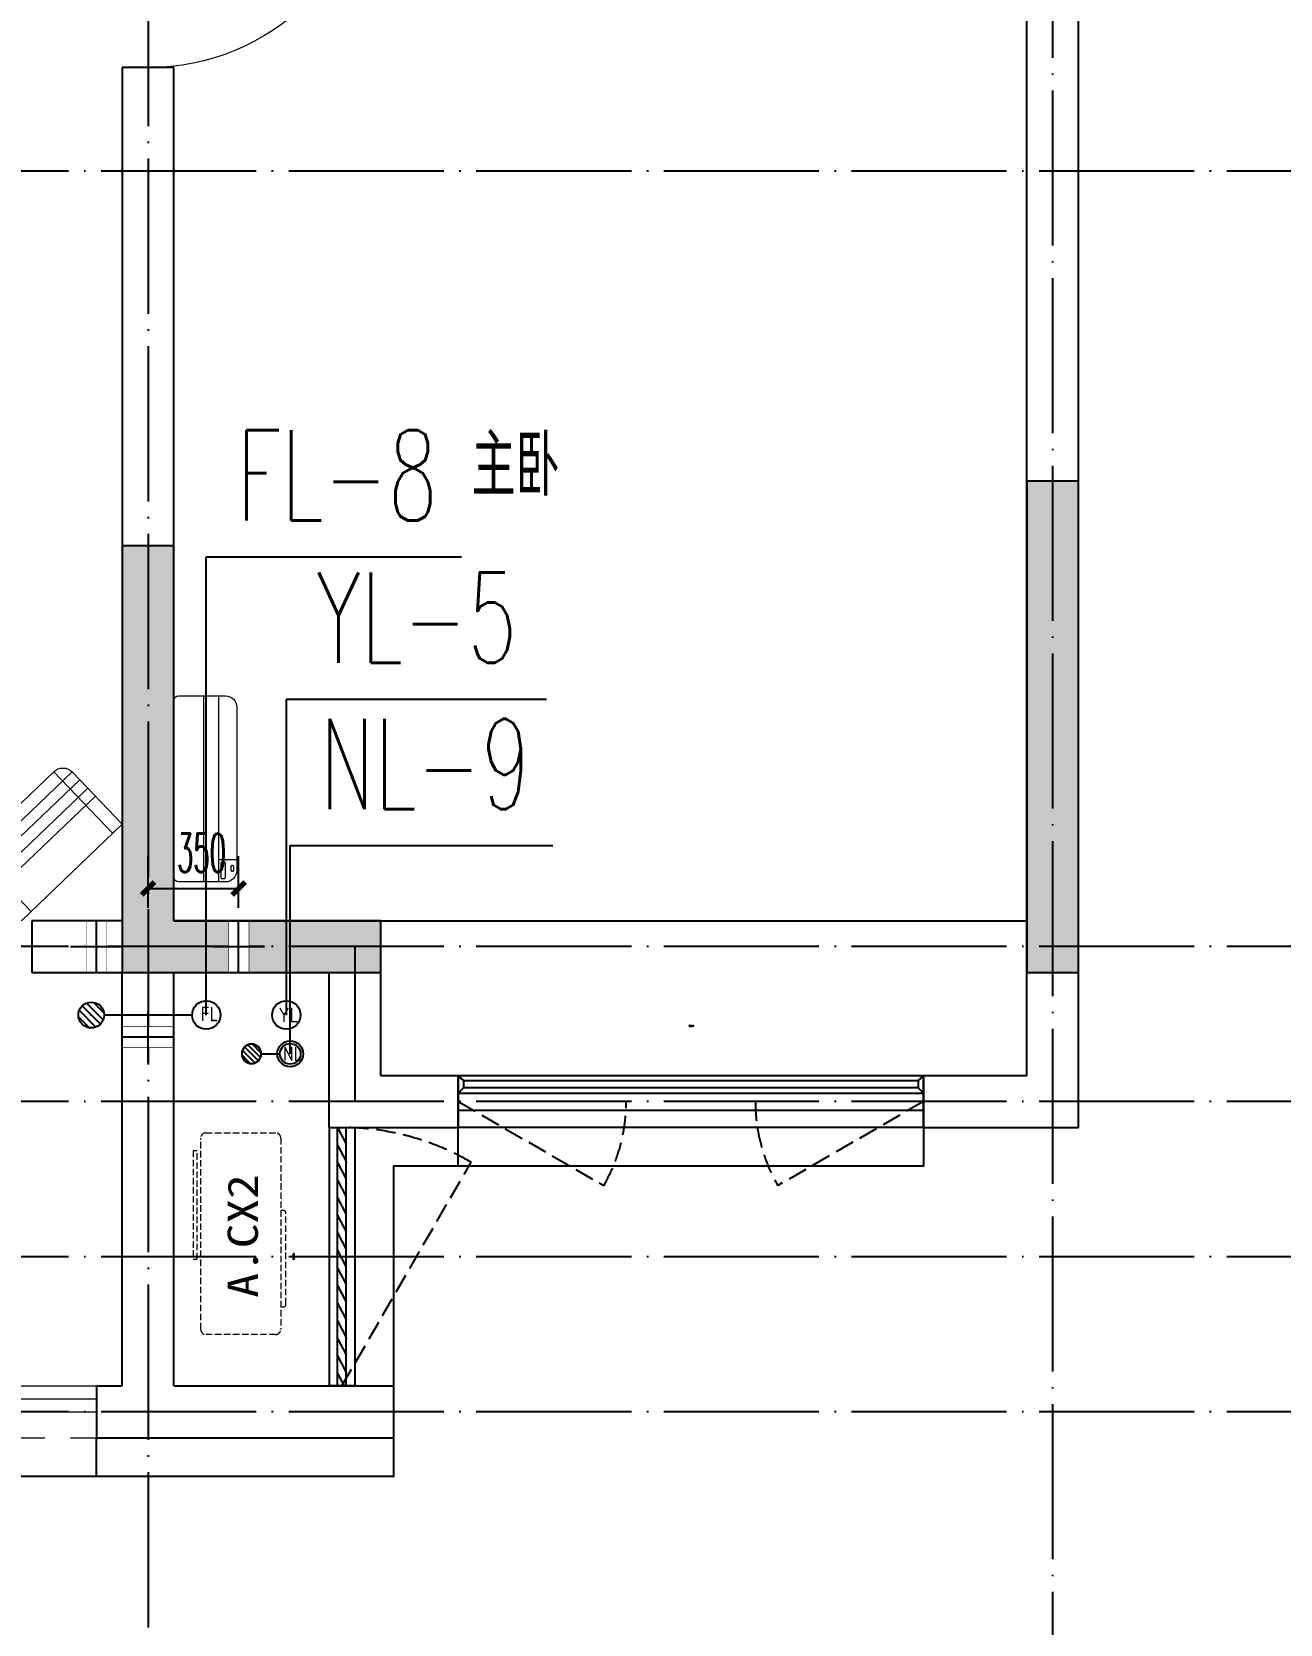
# Model space of a CAD drawing. Extents: x 27938 to 1507990, y 110129 to 923079.
# Drawn here: x 873967 to 878797, y 440211 to 446371 of the extents above; entities that cross this region are included whole.
import ezdxf

# ---------------------------------------------------------------- set-up
doc = ezdxf.new("R2010")
doc.units = 0
doc.header["$LTSCALE"] = 1000
doc.header["$MEASUREMENT"] = 0
doc.linetypes.add('DASH', pattern=[0.35, 0.25, -0.1])
doc.linetypes.add('DOTE', pattern=[2.42, 2, -0.2, 0.02, -0.2])
for name, color, linetype in [('3-栏杆1', 135, 'Continuous'), ('3.5方案汇报，与郭总、侯月琴确定户型_t8$0$2020.03.04 -1安徽标准化洋房户型(UA）_t8_t8$0$看线', 154, 'Continuous'), ('COLUMN', 9, 'Continuous'), ('DIM_凝结', 150, 'Continuous'), ('DIM_废水', 31, 'Continuous'), ('DIM_雨水', 4, 'Continuous'), ('DOTE', 1, 'Continuous'), ('EQUIP_地漏', 7, 'Continuous'), ('LVTRY', 6, 'Continuous'), ('PUB_HATCH', 8, 'Continuous'), ('PUB_TEXT', 4, 'Continuous'), ('VPIPE-凝结', 150, 'N'), ('VPIPE-废水', 31, 'Continuous'), ('VPIPE-雨水', 4, 'Y'), ('WALL', 9, 'Continuous'), ('WINDOW', 4, 'Continuous'), ('WINDOW_TEXT', 7, 'Continuous'), ('机电标识类', 1, 'Continuous'), ('看线', 251, 'Continuous')]:
    doc.layers.add(name, color=color, linetype=linetype)
for name, color, linetype, lineweight in [('平面-栏杆', 135, 'Continuous', 15), ('平面-看线', 45, 'Continuous', 15), ('平面-空调室内机', 176, 'Continuous', 9), ('平面-空调预留孔', 173, 'Continuous', 15), ('空调', 76, 'Continuous', 13)]:
    doc.layers.add(name, color=color, linetype=linetype, lineweight=lineweight)
doc.styles.add('_TCH_DIM_T3', font='SIMPLEX.shx', dxfattribs={"width": 0.494118, "bigfont": 'GBCBIG.shx'})
doc.styles.add('_TCH_WINDOW', font='SIMPLEX.shx', dxfattribs={"width": 0.7, "height": 3.5, "bigfont": 'GBCBIG.shx'})
doc.styles.add('_TWT_SERIAL', font='SIMPLEX', dxfattribs={"width": 0.8, "height": 3.5, "bigfont": 'HZTXT'})
doc.styles.get("Standard").update_dxf_attribs({"font": 'gbenor.shx', "bigfont": 'gbcbig.shx'})
doc.styles.add('黑体', font='simhei.ttf')
doc.linetypes.add('N', pattern='A,3,-0.2,["N",Standard,S=0.25,R=0,X=-0.1,Y=-0.115],-0.2', length=3.4)
doc.linetypes.add('Y', pattern='A,3,-0.2,["Y",Standard,S=0.25,R=0,X=-0.1,Y=-0.115],-0.2', length=3.4)
doc.dimstyles.new('_TCH_ARCH&&50', dxfattribs={"dimtxt": 148.75, "dimasz": 50, "dimexe": 125, "dimexo": 150, "dimgap": 63.125, "dimtad": 1, "dimdec": 0, "dimzin": 0, "dimdsep": 46, "dimtxsty": '_TCH_DIM_T3', "dimblk": 'ARCHTICK', "dimcen": 0.09, "dimclrt": 4, "dimazin": 2, "dimtfac": 1, "dimtdec": 0, "dimtix": 1, "dimtmove": 2, "dimatfit": 3, "dimfxl": 100, "dimtolj": 1, "dimtzin": 0, "dimarcsym": 0})

# ---------------------------------------------------------------- blocks, each defined once
blk = doc.blocks.new('GDGDGDSDA')
at = {"layer": 'DOTE', "color": 0, "linetype": 'DOTE', "ltscale": 0.3}
for p, q in [((469334.8, 376108.3), (469334.8, 359558.3)), ((465834.8, 367858.3), (465834.8, 359558.3)), ((471334.8, 366358.3), (417334.8, 366358.3)), ((471334.8, 363358.3), (417334.8, 363358.3)), ((466634.8, 363358.3), (466634.8, 362758.3)), ((471334.8, 362758.3), (417334.8, 362758.3)), ((471334.8, 362158.3), (417334.8, 362158.3)), ((471334.8, 361558.3), (417334.8, 361558.3))]:
    blk.add_line(p, q, dxfattribs=at)
blk = doc.blocks.new('GFDGFSDFGD')
at = {"layer": 'PUB_HATCH'}
for points in [[(470716.6, 367423.7), (470516.6, 367423.7), (470516.6, 365523.7), (470716.6, 365523.7)], [(468016.6, 365523.7), (468016.6, 365723.7), (467216.6, 365723.7), (467216.6, 367173.7), (467016.6, 367173.7), (467016.6, 365523.7)]]:
    blk.add_hatch(color=0, dxfattribs=at).paths.add_polyline_path(points)
at = {"layer": 'COLUMN', "color": 0}
for p, q in [((470716.6, 367423.7), (470516.6, 367423.7)), ((470516.6, 367423.7), (470516.6, 365523.7)), ((470716.6, 365523.7), (470716.6, 367423.7)), ((467216.6, 367173.7), (467016.6, 367173.7)), ((467016.6, 367173.7), (467016.6, 365523.7)), ((467216.6, 365723.7), (467216.6, 367173.7)), ((468016.6, 365723.7), (467216.6, 365723.7)), ((468016.6, 365523.7), (468016.6, 365723.7)), ((467016.6, 365523.7), (468016.6, 365523.7)), ((470516.6, 365523.7), (470716.6, 365523.7))]:
    blk.add_line(p, q, dxfattribs=at)
blk = doc.blocks.new('dongkong')
blk.add_wipeout([(-603756, 210771), (-603756, 210570.8), (-603836, 210570.8), (-603836, 210771)])
at = {"layer": '机电标识类', "color": 250, "linetype": 'DASH', "ltscale": 400}
for p, q in [((-603796, 210771), (-603796, 210570.8)), ((-603896, 210670.7), (-603696, 210670.7))]:
    blk.add_line(p, q, dxfattribs=at)
at = {"layer": '空调', "color": 6, "linetype": 'DASH', "const_width": 2}
blk.add_lwpolyline([(-603756, 210771), (-603756, 210570.8), (-603836, 210570.8), (-603836, 210771)], close=True, dxfattribs=at)
blk = doc.blocks.new('A$C001338C2')
for p, q in [((0, 248.6), (0, 22)), ((845, 303.6), (55, 303.6)), ((109.1, 214.8), (109.1, 303.6)), ((900, 22), (900, 248.6)), ((22, 0), (878, 0))]:
    blk.add_line(p, q)
at = {"lineweight": 5}
for p, q in [((900, 214.8), (0, 214.8)), ((900, 143.2), (0, 143.2))]:
    blk.add_line(p, q, dxfattribs=at)
for points in [[(89.2, 226.4), (22.2, 226.4, -0.414214), (16.7, 231.9), (16.7, 243.1, -0.414214), (22.2, 248.6), (89.2, 248.6, -0.414214), (94.7, 243.1), (94.7, 231.9, -0.414214)], [(73.1, 275), (56.8, 275, -0.414214), (51.3, 280.5), (51.3, 283.4, -0.414214), (56.8, 288.9), (73.1, 288.9, -0.414214), (78.6, 283.4), (78.6, 280.5, -0.414214)]]:
    blk.add_lwpolyline(points, format="xyb", close=True)
for centre, radius, start, end in [((55, 248.6), 55, 90, 180), ((845, 248.6), 55, 360, 90), ((22, 22), 22, 180, 270), ((878, 22), 22, 270, 360)]:
    blk.add_arc(centre, radius, start, end)
blk = doc.blocks.new('$lvtry$00000171')
at = {"color": 0}
for p, q in [((-74.2, 10.6), (-10.6, 74.2)), ((-69.8, -27.4), (27.4, 69.8)), ((-53, -53), (53, 53)), ((-27.4, -69.8), (69.8, 27.4)), ((10.6, -74.2), (74.2, -10.6))]:
    blk.add_line(p, q, dxfattribs=at)
blk.add_circle((0, 0), 75, dxfattribs=at)
blk.add_point((0, 0), dxfattribs=at)
blk = doc.blocks.new('$TwtSys$00000141')
at = {"color": 1}
for p, q in [((-47.1, 3.8), (-5, 45.9)), ((-47.1, 3.8), (-5, 45.9)), ((-43.6, -17.5), (17.5, 43.6)), ((-43.6, -17.5), (17.5, 43.6)), ((-33.2, -33.2), (33.2, 33.2)), ((-33.2, -33.2), (33.2, 33.2)), ((-16.2, -43.5), (43.8, 16.4)), ((-16.2, -43.5), (43.8, 16.4)), ((5.7, -46.1), (46.1, -5.7)), ((5.7, -46.1), (46.1, -5.7))]:
    blk.add_line(p, q, dxfattribs=at)
blk.add_circle((0, 0), 47, dxfattribs=at)
blk.add_circle((0, 0), 47, dxfattribs=at)
blk = doc.blocks.new('ferre')
at = {"layer": '平面-空调预留孔', "linetype": 'DASH', "ltscale": 0.1}
for p, q in [((93392.7, 115403.5), (93392.7, 115393.5)), ((93402.7, 115383.5), (93755.6, 115383.5)), ((93765.6, 115393.5), (93765.6, 115403.5))]:
    blk.add_line(p, q, dxfattribs=at)
blk.add_lwpolyline([(94045.9, 115403.5), (93305.9, 115403.5, -0.414214), (93285.9, 115423.5), (93285.9, 115693.5, -0.414214), (93305.9, 115713.5), (94045.9, 115713.5, -0.414214), (94065.9, 115693.5), (94065.9, 115423.5, -0.414214)], format="xyb", close=True, dxfattribs=at)
blk.add_lwpolyline([(93996.7, 115742.6), (93576.8, 115742.6), (93576.8, 115727.5), (93996.7, 115727.5)], close=True, dxfattribs=at)
for centre, start, end in [((93402.7, 115393.5), 180, 270), ((93755.6, 115393.5), 270, 0)]:
    blk.add_arc(centre, 10, start, end, dxfattribs=at)
at = {"layer": '平面-空调预留孔', "color": 251, "linetype": 'DASH', "ltscale": 0.1, "true_color": 0x636466, "style": '黑体', "width": 1.2}
blk.add_text('A.CX2', height=117.05, dxfattribs=at).set_placement((93428.3, 115492.1))
blk = doc.blocks.new('fergve')
at = {"layer": '平面-空调预留孔', "linetype": 'DASH', "ltscale": 0.1}
blk.add_blockref('ferre', (25670, -60415.8), dxfattribs=at)
blk = doc.blocks.new('dasdasf1sa2f31as32f')
for p, q in [((-116, 585.6), (43.3, 640.5)), ((82.7, 476.6), (43.3, 640.5)), ((-22.8, 585.5), (-116, 585.6)), ((-22.8, 585.5), (-73.4, 493.2)), ((32.4, 555.1), (-18.1, 462.9)), ((82.7, 476.6), (32.4, 555.1)), ((-473.5, 259.7), (-339.5, 504)), ((-269.8, 524.3), (-427.7, 236.5)), ((134.6, 245.5), (-338.8, 505.1)), ((-269.8, 524.3), (113.7, 314)), ((-31.3, 504.4), (-73.4, 493.2)), ((-18.1, 462.9), (-31.3, 504.4)), ((114.7, 208.4), (-359.1, 468.2)), ((72.3, 131.9), (-401.1, 391.6)), ((92.6, 168.8), (-380.9, 428.5)), ((113.7, 314), (-44.2, 26.2)), ((0, 0), (-473.5, 259.7)), ((134, 244.4), (0, 0))]:
    blk.add_line(p, q)
for centre, start, end in [((-294.5, 479.4), 61.25933, 151.25933), ((89, 269), 331.25933, 61.25933)]:
    blk.add_arc(centre, 51.3, start, end)
blk = doc.blocks.new('GDGDRGDGDRGDR')
at = {"layer": '平面-空调室内机', "ltscale": 0.3, "xscale": -1, "rotation": 270}
blk.add_blockref('dongkong', (256445.9, 1046278.1), dxfattribs=at)
at = {"layer": '平面-空调预留孔', "xscale": -1, "rotation": 15.00000000331026}
blk.add_blockref('dasdasf1sa2f31as32f', (466626.3, 442932.1), dxfattribs=at)
at = {"layer": '平面-空调预留孔', "rotation": 90}
blk.add_blockref('fergve', (522617.7, 322375.3), dxfattribs=at)
at = {"layer": '平面-空调室内机', "ltscale": 0.3, "xscale": -1, "rotation": 180}
blk.add_blockref('dongkong', (1070712.6, 653502.9), dxfattribs=at)
blk = doc.blocks.new('_ArchTick')
at = {"color": 0, "linetype": 'ByBlock', "const_width": 0.4}
blk.add_lwpolyline([(-0.5, -0.5), (0.5, 0.5)], dxfattribs=at)
blk = doc.blocks.new('*D1004')
at = {"layer": 'Defpoints', "color": 0}
for p in [(874766.8, 443056.9), (874416.6, 442832.2), (874766.8, 442832.2)]:
    blk.add_point(p, dxfattribs=at)
at = {"layer": '平面-空调预留孔', "color": 0, "lineweight": -2}
for p, q in [((874416.6, 442982.2), (874416.6, 443181.9)), ((874766.8, 442982.2), (874766.8, 443181.9)), ((874416.6, 443056.9), (874766.8, 443056.9))]:
    blk.add_line(p, q, dxfattribs=at)
at = {"layer": '平面-空调预留孔', "color": 0, "lineweight": -2, "xscale": 50, "yscale": 50, "zscale": 50, "rotation": 180}
blk.add_blockref('_ArchTick', (874416.6, 443056.9), dxfattribs=at)
at = {"layer": '平面-空调预留孔', "color": 0, "lineweight": -2, "xscale": 50, "yscale": 50, "zscale": 50}
blk.add_blockref('_ArchTick', (874766.8, 443056.9), dxfattribs=at)
at = {"layer": '平面-空调预留孔', "color": 4, "insert": (874623.2, 443194.4), "char_height": 148.75, "attachment_point": 5, "style": '_TCH_DIM_T3'}
blk.add_mtext('\\A1;350', dxfattribs=at)
blk = doc.blocks.new('$DorLib2D$00000001')
at = {"color": 0}
for p, q in [((0.45, 0.975), (0.5, 0.975)), ((0.45, 0), (0.45, 0.975)), ((0.5, 0), (0.5, 0.975)), ((0.5, 0), (0.45, 0))]:
    blk.add_line(p, q, dxfattribs=at)
at = {"color": 0, "lineweight": 13}
blk.add_arc((0.475, 0), 0.975, 91.46928, 180, dxfattribs=at)
blk = doc.blocks.new('$WINLIB2D$00000001')
at = {"color": 0}
for points in [[(-0.5, 0.5), (-0.5, -0.5)], [(-0.5, 0.5), (0.5, 0.5)], [(0.5, -0.5), (0.5, 0.5)], [(0.5, 0.1667), (-0.5, 0.1667)], [(0.5, -0.1667), (-0.5, -0.1667)], [(-0.5, -0.5), (0.5, -0.5)]]:
    blk.add_lwpolyline(points, dxfattribs=at)
blk = doc.blocks.new('$WINLIB2D$00000039')
at = {"color": 0}
for points in [[(-0.5, 0.5), (-0.5, -0.5)], [(0.5, 0.5), (-0.5, 0.5)], [(0.5, -0.5), (0.5, 0.5)], [(-0.5, 0.1667), (0.5, 0.1667)], [(-0.3839, -0.1667), (-0.448, 0.1667)], [(-0.3159, -0.1667), (-0.38, 0.1667)], [(-0.2479, -0.1667), (-0.312, 0.1667)], [(-0.1799, -0.1667), (-0.244, 0.1667)], [(-0.1119, -0.1667), (-0.176, 0.1667)], [(-0.0439, -0.1667), (-0.108, 0.1667)], [(0.0241, -0.1667), (-0.04, 0.1667)], [(0.0921, -0.1667), (0.028, 0.1667)], [(0.16, -0.1667), (0.0959, 0.1667)], [(0.228, -0.1667), (0.1639, 0.1667)], [(0.296, -0.1667), (0.2319, 0.1667)], [(0.364, -0.1667), (0.2999, 0.1667)], [(0.432, -0.1667), (0.3679, 0.1667)], [(0.5, -0.1667), (0.4359, 0.1667)], [(-0.4519, -0.1667), (-0.5, 0.0836)], [(-0.5, -0.1667), (0.5, -0.1667)], [(0.5, -0.5), (-0.5, -0.5)]]:
    blk.add_lwpolyline(points, dxfattribs=at)

msp = doc.modelspace()

# ---------------------------------------------------------------- linework, layer by layer
at = {"color": 8, "const_width": 8}
msp.add_lwpolyline([(875366.6, 440932.1), (875366.6, 440782.1), (874216.6, 440782.1), (874216.6, 440932.1)], dxfattribs=at)
at = {"layer": '3-栏杆1', "color": 8}
for p, q in [((875636.8, 442314.3), (875616.6, 442332.1)), ((875616.6, 442332.1), (875636.8, 442314.3)), ((875636.8, 442285), (875616.6, 442265.2)), ((875616.6, 442265.2), (875636.8, 442285)), ((875636.8, 442314.2), (877396.3, 442314.3)), ((875636.8, 442314.3), (875636.8, 442285)), ((877396.3, 442285), (875636.8, 442285)), ((877396.3, 442314.3), (877416.6, 442332.1)), ((877416.6, 442332.1), (877396.3, 442314.3)), ((877396.3, 442314.3), (877396.3, 442285)), ((877416.6, 442265.2), (877396.3, 442285))]:
    msp.add_line(p, q, dxfattribs=at)
at = {"layer": '3.5方案汇报，与郭总、侯月琴确定户型_t8$0$2020.03.04 -1安徽标准化洋房户型(UA）_t8_t8$0$看线', "color": 8, "ltscale": 10}
msp.add_line((875316.6, 442932.1), (877816.6, 442932.1), dxfattribs=at)
at = {"layer": 'DIM_废水'}
msp.add_line((874641.6, 444339.7), (875629.4, 444339.7), dxfattribs=at)
at = {"layer": 'DIM_雨水'}
msp.add_line((874951.6, 443789.7), (875958.5, 443789.7), dxfattribs=at)
at = {"layer": 'VPIPE-凝结', "color": 8, "ltscale": 0.1}
msp.add_line((874586.6, 442567.1), (874246.6, 442567.1), dxfattribs=at)
msp.add_lwpolyline([(874854.2, 442417.1), (874926.6, 442417.1)], dxfattribs=at)
at = {"layer": 'VPIPE-凝结', "color": 8}
msp.add_circle((874966.6, 442417.1), 40, dxfattribs=at)
at = {"layer": 'VPIPE-废水', "color": 8}
msp.add_circle((874641.6, 442567.1), 55, dxfattribs=at)
at = {"layer": 'VPIPE-雨水', "color": 8}
msp.add_circle((874951.6, 442567.1), 55, dxfattribs=at)
at = {"layer": 'WALL', "color": 8}
for p, q in [((878016.6, 442132.1), (878016.6, 447332.1)), ((877816.6, 442332.1), (877816.6, 447232.1)), ((874516.6, 446232.1), (874316.6, 446232.1)), ((875316.6, 442332.1), (875316.6, 442932.1)), ((875116.6, 442132.1), (875116.6, 442732.1)), ((875616.6, 442332.1), (875316.6, 442332.1)), ((875616.6, 442132.1), (875616.6, 442332.1)), ((877816.6, 442332.1), (877416.6, 442332.1)), ((877416.6, 442332.1), (877416.6, 442132.1)), ((875116.6, 442132.1), (875616.6, 442132.1)), ((877416.6, 442132.1), (878016.6, 442132.1)), ((875366.6, 441132.1), (875366.6, 440932.1)), ((874216.6, 440932.1), (874416.6, 440932.1)), ((874416.6, 440932.1), (875366.6, 440932.1))]:
    msp.add_line(p, q, dxfattribs=at)
at = {"layer": 'WINDOW', "color": 8, "linetype": 'DASH', "ltscale": 0.3}
for points in [[(875616.6, 442232.1), (876179.7, 441907.5, 0.131485), (876266.6, 442232.1)], [(877416.6, 442232.1), (876853.4, 441907.5, -0.131485), (876766.6, 442232.1)], [(875166.6, 441132.1), (875666.6, 441998.1, 0.131652), (875166.6, 442132.1)]]:
    msp.add_lwpolyline(points, format="xyb", dxfattribs=at)
at = {"layer": '平面-栏杆', "color": 8}
for points in [[(869566.6, 441082.1), (874216.6, 441082.1)], [(869566.6, 441032.1), (874216.6, 441032.1)]]:
    msp.add_lwpolyline(points, dxfattribs=at)
at = {"layer": '平面-看线', "color": 8}
msp.add_lwpolyline([(869566.6, 441132.1), (874216.6, 441132.1)], dxfattribs=at)
at = {"layer": '平面-看线', "color": 8, "linetype": 'DASH'}
msp.add_lwpolyline([(869566.6, 440932.1), (874216.6, 440932.1)], dxfattribs=at)
at = {"layer": '看线', "color": 8, "ltscale": 0.5}
for points in [[(877416.6, 442132.1), (877416.6, 441982.1), (875366.6, 441982.1), (875366.6, 441132.1)], [(877416.6, 442132.1), (877416.6, 441982.1), (875616.6, 441982.1), (875616.6, 442132.1)], [(874216.6, 440782.1), (869566.6, 440782.1)]]:
    msp.add_lwpolyline(points, dxfattribs=at)

# ---------------------------------------------------------------- block references
at = {"color": 8}
msp.add_blockref('GFDGFSDFGD', (407300, 77208.4), dxfattribs=at)
at = {"layer": 'DOTE', "color": 169}
msp.add_blockref('GDGDGDSDA', (408581.8, 79473.8), dxfattribs=at)
at = {"layer": 'EQUIP_地漏', "color": 8, "xscale": 0.8, "yscale": -0.8, "zscale": 0.8, "rotation": 180}
msp.add_blockref('$TwtSys$00000141', (874816.6, 442417.1), dxfattribs=at)
at = {"layer": 'LVTRY', "color": 8, "xscale": 0.6666666667107825, "yscale": 0.6666666667107825, "rotation": 269.9999999939778}
msp.add_blockref('$lvtry$00000171', (874196.6, 442567.1), dxfattribs=at)
at = {"layer": 'WINDOW', "color": 8}
ref = msp.add_blockref('$DorLib2D$00000001', (874416.6, 446682.1), dxfattribs=dict(at, xscale=900, yscale=-900, zscale=900, rotation=89.99999999870155))
ref.add_attrib('A', 'M0922', (874627.5, 446675.2), dxfattribs={"layer": 'WINDOW_TEXT', "color": 8, "ltscale": 0.5, "height": 5.95, "rotation": 90, "style": '_TCH_WINDOW', "width": 0.494118})
ref = msp.add_blockref('$WINLIB2D$00000001', (876516.6, 442232.1), dxfattribs=dict(at, xscale=1800, yscale=200, zscale=1800, rotation=179.9999999950641))
ref.add_attrib('A', 'TC1817', (876509.2, 442521.6), dxfattribs={"layer": 'WINDOW_TEXT', "color": 8, "ltscale": 0.5, "height": 5.95, "rotation": 360, "style": '_TCH_WINDOW', "width": 0.494118})
at = {"layer": '平面-空调预留孔', "color": 8, "xscale": -0.800000000046565, "yscale": 0.800000000046565, "zscale": 0.800000000046565, "rotation": 269.9999997665698}
msp.add_blockref('A$C001338C2', (874516.7, 443082.1), dxfattribs=at)

# ---------------------------------------------------------------- texts
at = {"layer": 'DIM_凝结', "color": 7, "style": '_TWT_SERIAL', "width": 0.64}
msp.add_text('NL-9', height=350, dxfattribs=at).set_placement((875081.1, 443363.5))
at = {"layer": 'DIM_废水', "color": 7, "style": '_TWT_SERIAL', "width": 0.64}
msp.add_text('FL-8', height=350, dxfattribs=at).set_placement((874759.4, 444479.7))
at = {"layer": 'DIM_雨水', "color": 7, "style": '_TWT_SERIAL', "width": 0.64}
msp.add_text('YL-5', height=350, dxfattribs=at).set_placement((875067.1, 443929.7))
at = {"layer": 'PUB_TEXT', "color": 8}
msp.add_text('主卧', height=236.31, dxfattribs=at).set_placement((875668.6, 444574.6))

# ---------------------------------------------------------------- next in the draw order: block references
at = {"layer": '平面-空调室内机', "color": 8, "ltscale": 0.3, "rotation": 180}
msp.add_blockref('dongkong', (270970.6, 653502.9), dxfattribs=at)

# ---------------------------------------------------------------- next in the draw order: block references
at = {"layer": '平面-空调室内机', "color": 8, "ltscale": 0.3, "xscale": -1, "rotation": 180}
msp.add_blockref('dongkong', (1478562.7, 653502.9), dxfattribs=at)

# ---------------------------------------------------------------- next in the draw order: block references
at = {"color": 8}
msp.add_blockref('GDGDRGDGDRGDR', (407300, 0), dxfattribs=at)

# ---------------------------------------------------------------- next in the draw order: linework, layer by layer
at = {"layer": 'DIM_凝结'}
for p, q in [((874966.6, 442417.1), (874966.6, 443223.5)), ((874966.6, 443223.5), (875983.1, 443223.5))]:
    msp.add_line(p, q, dxfattribs=at)
at = {"layer": 'DIM_废水'}
msp.add_line((874641.6, 442567.1), (874641.6, 444339.7), dxfattribs=at)
at = {"layer": 'DIM_雨水'}
msp.add_line((874951.6, 442567.1), (874951.6, 443789.7), dxfattribs=at)
at = {"layer": 'VPIPE-凝结'}
msp.add_circle((874966.6, 442417.1), 50, dxfattribs=at)
at = {"layer": 'VPIPE-废水'}
msp.add_circle((874641.6, 442567.1), 55, dxfattribs=at)
at = {"layer": 'VPIPE-雨水'}
msp.add_circle((874951.6, 442567.1), 55, dxfattribs=at)
at = {"layer": 'WALL', "color": 8}
for p, q in [((874316.6, 446232.1), (874316.6, 442932.1)), ((874516.6, 442932.1), (874516.6, 446232.1)), ((874316.6, 442932.1), (873966.6, 442932.1)), ((873966.6, 442932.1), (873966.6, 442732.1)), ((874516.6, 442932.1), (875316.6, 442932.1)), ((873966.6, 442732.1), (874316.6, 442732.1)), ((874316.6, 441132.1), (874316.6, 442732.1)), ((874516.6, 442732.1), (875116.6, 442732.1)), ((874516.6, 441132.1), (874516.6, 442732.1)), ((874216.6, 441132.1), (874316.6, 441132.1)), ((874216.6, 441132.1), (874216.6, 440932.1)), ((874516.6, 441132.1), (875366.6, 441132.1))]:
    msp.add_line(p, q, dxfattribs=at)

# ---------------------------------------------------------------- next in the draw order: block references
at = {"layer": 'WINDOW', "color": 8}
ref = msp.add_blockref('$WINLIB2D$00000039', (875166.6, 441632.1), dxfattribs=dict(at, xscale=-1000, yscale=100, zscale=-1000, rotation=270))
ref.add_attrib('A', 'BYC1022a', (874983.1, 441621.6), dxfattribs={"layer": 'WINDOW_TEXT', "color": 8, "ltscale": 0.5, "height": 5.95, "rotation": 90, "style": '_TCH_WINDOW', "width": 0.494118})

# ---------------------------------------------------------------- next in the draw order: texts
at = {"layer": 'PUB_TEXT', "color": 8}
for s, p in [('FL', (874620.3, 442543.2)), ('YL', (874921.2, 442539.1)), ('NL', (874938.6, 442389.1))]:
    msp.add_text(s, height=56, dxfattribs=at).set_placement(p)

# ---------------------------------------------------------------- next in the draw order: dimensions: what is measured, and where the dimension line sits
at = {"layer": '平面-空调预留孔', "color": 8}
dim = msp.add_linear_dim(base=(874766.8, 443056.9), p1=(874416.6, 442832.2), p2=(874766.8, 442832.2), angle=0, dimstyle='_TCH_ARCH&&50', dxfattribs=at)
dim.commit()
dim.dimension.update_dxf_attribs({"geometry": '*D1004', "text_midpoint": (874623.2, 443194.4), "dimtype": 129})

doc.saveas('drawing.dxf')
